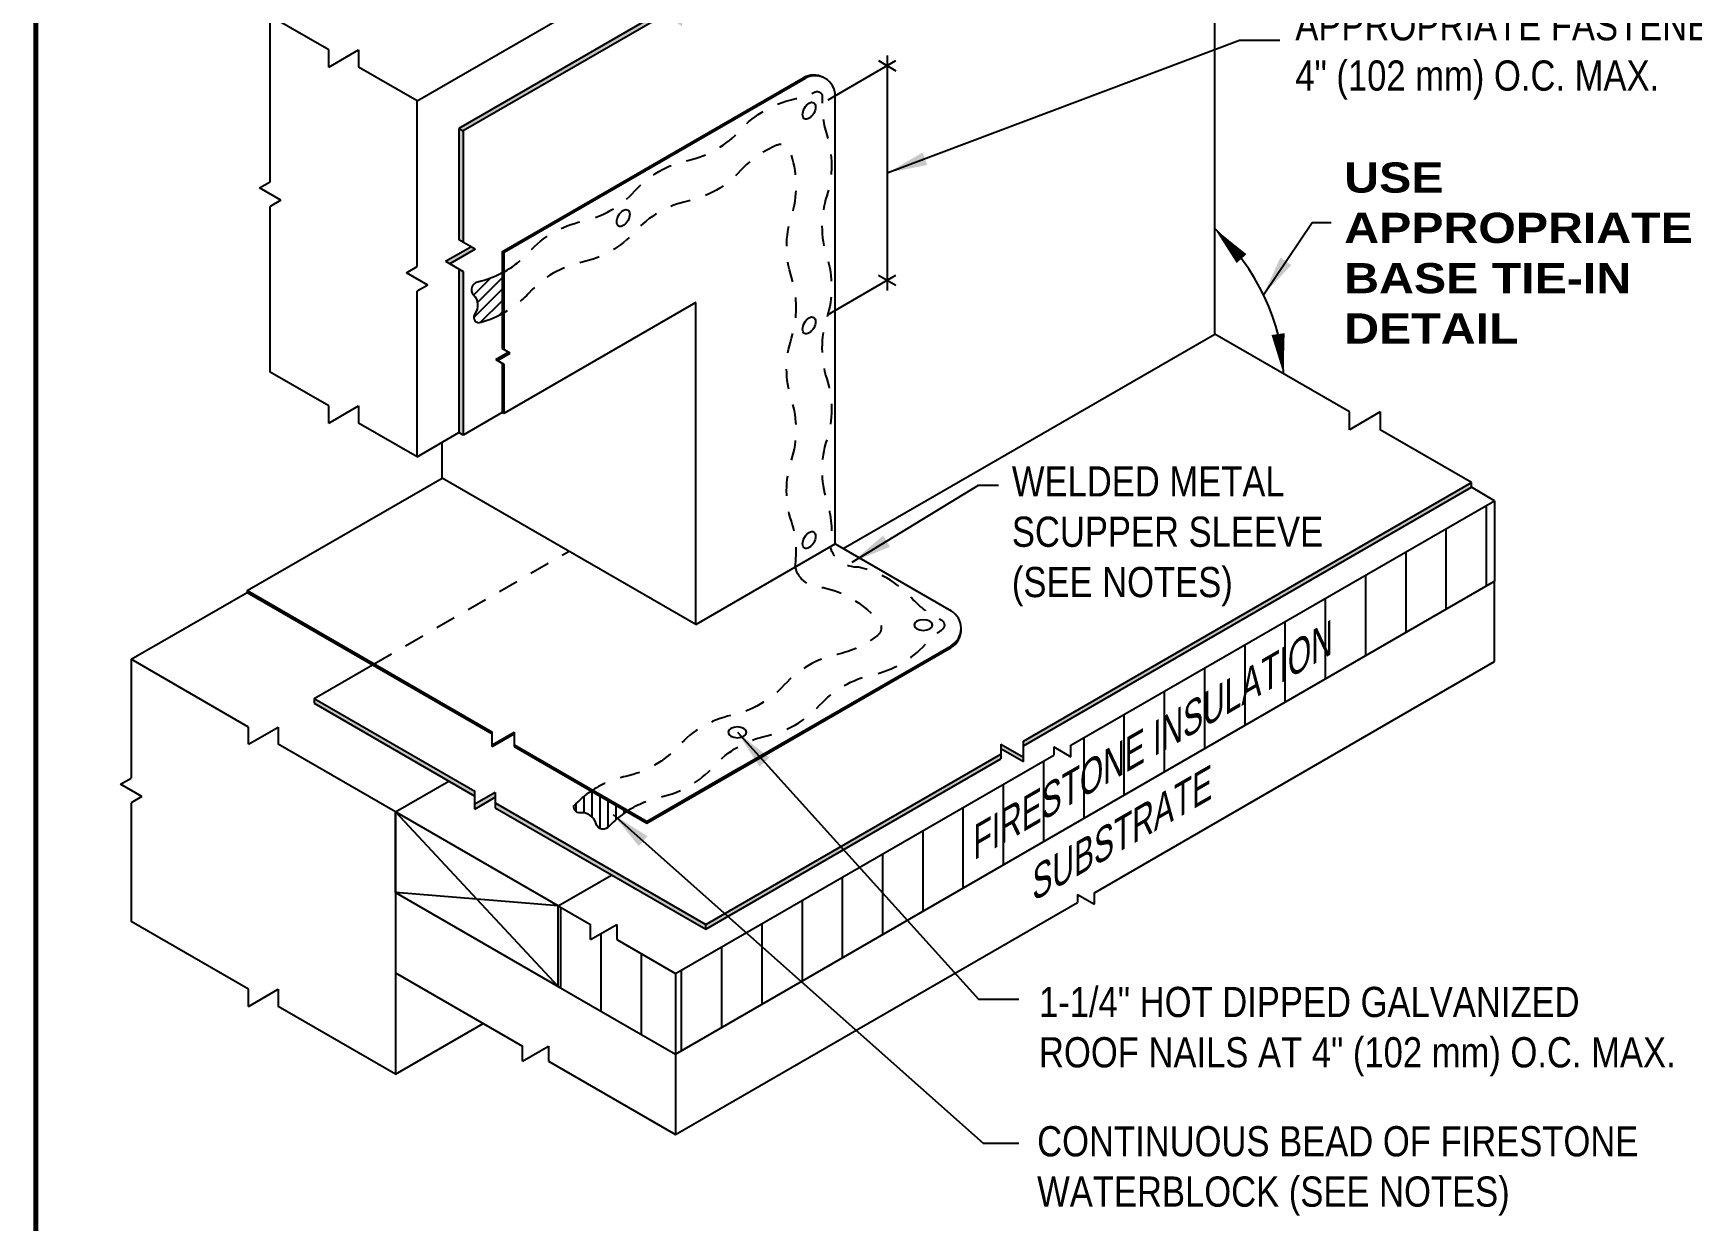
# Model space of a CAD drawing. Header units: inches. Extents: x 255.4 to 275.5, y 91 to 107.7.
# Drawn here: x 255.45 to 265.75, y 94.72 to 102.1 of the extents above; entities that cross this region are included whole.
import ezdxf
from ezdxf.enums import TextEntityAlignment as Align

# ---------------------------------------------------------------- set-up
doc = ezdxf.new("R2010")
doc.units = ezdxf.units.IN
doc.header["$MEASUREMENT"] = 0
doc.linetypes.add('HIDDEN2', pattern=[0.1875, 0.125, -0.0625])
doc.layers.get('0').update_dxf_attribs({"linetype": 'CONTINUOUS'})
for name, color, linetype in [('FSBP-ACCESSORY-OTHER', 7, 'CONTINUOUS'), ('FSBP-ANNO-NOTE', 7, 'CONTINUOUS'), ('FSBP-INSULATION', 7, 'CONTINUOUS'), ('FSBP-MEMBRANE', 7, 'CONTINUOUS'), ('FSBP-SEALANTS', 1, 'CONTINUOUS'), ('FSBP-SUBSTRATE-GENERIC', 9, 'CONTINUOUS'), ('FSBP-TTLB-BORDER', 7, 'CONTINUOUS'), ('FSBP-TTLB-TEXT', 7, 'CONTINUOUS'), ('FSBP-WALL-CURB', 9, 'CONTINUOUS'), ('FSBP-WOOD', 7, 'CONTINUOUS')]:
    doc.layers.add(name, color=color, linetype=linetype)
doc.styles.add('FSBP_ARIAL', font='arial.ttf')
doc.styles.add('FSBP_ARIAL_BOLD', font='ariblk.ttf')
doc.styles.add('FSBP_ARIAL_NAR', font='ARIALN.TTF')
doc.dimstyles.new('FSBP-LEADER', dxfattribs={"dimtxt": 0.1875, "dimasz": 0.25, "dimexe": 0.0625, "dimexo": 0.125, "dimgap": 0.125, "dimtad": 0, "dimtih": 1, "dimtoh": 1, "dimdec": 4, "dimzin": 0, "dimdsep": 46, "dimlunit": 4, "dimtxsty": 'FSBP_ARIAL_NAR', "dimcen": 0.09375, "dimclrd": 256, "dimclre": 256, "dimclrt": 256, "dimadec": 0, "dimazin": 0, "dimtfac": 1, "dimtdec": 4, "dimtofl": 0, "dimtmove": 0, "dimatfit": 3, "dimfxl": 0, "dimtolj": 1, "dimtzin": 0, "dimlwd": -1, "dimlwe": -1, "dimarcsym": 0})

# ---------------------------------------------------------------- blocks, each defined once
blk = doc.blocks.new('TTLB-EPDM_2')
at = {"layer": 'FSBP-TTLB-BORDER', "const_width": 0.03125}
blk.add_lwpolyline([(20, 0), (20, 13), (0, 13), (0, 0)], dxfattribs=at)
at = {"layer": 'FSBP-TTLB-TEXT'}
for tag, height, style, p in [('MAXIMUM_WARRANTY', 0.1875, 'FSBP_ARIAL_BOLD', (18.03987100774941, 0.2240244307510579)), ('ACCPT_SYSTEMS', 0.21875, 'FSBP_ARIAL', (12.49438170418193, -1.23218745252656))]:
    blk.add_attdef(tag, text='', height=height, dxfattribs=dict(at, style=style)).set_placement(p, align=Align.MIDDLE_LEFT)
for tag, height, style, p in [('DETAIL_DESCP_LINE_1', 0.21875, 'FSBP_ARIAL_BOLD', (10.33118450231211, -0.2831249841755152)), ('DETAIL_DESCP_LINE_2', 0.21875, 'FSBP_ARIAL_BOLD', (10.33118450231211, -0.6812499208775904)), ('ISSUE_REV_DATE', 0.21875, 'FSBP_ARIAL', (16.84069633627263, -0.7282559425942452)), ('DETAIL_NUMBER', 0.4375, 'FSBP_ARIAL', (18.91941590748775, -0.8931630692489421))]:
    blk.add_attdef(tag, text='', height=height, dxfattribs=dict(at, style=style)).set_placement(p, align=Align.MIDDLE_CENTER)

msp = doc.modelspace()

# ---------------------------------------------------------------- hatches: boundary and pattern name
at = {"layer": 'FSBP-ACCESSORY-OTHER'}
h = msp.add_hatch(dxfattribs=at)
h.set_pattern_fill('STEEL', color=256, scale=0.25, angle=90, style=0)
h.set_pattern_definition([(135, (0, 0), (-0.02209708691207961, -0.02209708691207961), []), (135, (-0.015625, 9.567237139237322e-19), (-0.02209708691207961, -0.02209708691207961), [])])
h.paths.add_polyline_path([(260.2418897824003, 101.8173388852425, -0.2407645357807448), (260.3555278186773, 101.8231466638499, 0.263461422991922), (260.2323516323054, 101.8221139737805), (258.3603988745526, 100.7413415451818), (258.3699370246476, 100.7365664566437)])
h.paths.add_polyline_path([(259.8399174208772, 97.52753550542168), (261.1486684899319, 98.28314328841374, 0.2794183887837521), (261.2110546602556, 98.39672979740872, -0.2565453919739613), (261.1486684899397, 98.2938099555318), (259.8306798162983, 97.53286883891197), (259.2589138839306, 97.20275962394606), (259.2589138839306, 97.19209295718997)])
h.paths.add_polyline_path([(258.4093230208094, 100.1118956585471), (258.4000854165025, 100.1172289918804), (258.3213134241788, 100.0717499609078), (258.3305510284858, 100.0664166275744)])
h.paths.add_polyline_path([(258.4358096581987, 97.74689295422522), (258.4358096581987, 97.75755962089201), (258.2979721011814, 97.67797907024354), (258.2979721011814, 97.66731240357689)])
h = msp.add_hatch(dxfattribs=at)
h.set_pattern_fill('STEEL', color=256, scale=0.25, style=0)
h.set_pattern_definition([(45, (0, 0), (-0.02209708691207961, 0.02209708691207961), []), (45, (0, 0.015625), (-0.02209708691207961, 0.02209708691207961), [])])
h.paths.add_polyline_path([(258.4358096581987, 97.67797907024358), (258.4358096581987, 97.66731240357684), (259.2589138839306, 97.19209295727944), (259.2589138839306, 97.20275962394608)])
h.paths.add_polyline_path([(256.7767067187343, 98.63586259895659), (256.7767067187343, 98.62519593228993), (258.2979721011814, 97.74689295422517), (258.2979721011814, 97.75755962089191)])
h.paths.add_polyline_path([(258.3699370246475, 100.7365664566438), (258.3603988745527, 100.7413415451817), (258.3603988745527, 100.1401420275583), (258.3699370246476, 100.1346351740335)])
h.paths.add_polyline_path([(258.3699370246475, 100.0436771120881), (258.3603988745527, 100.0491839656129), (258.3603988745527, 99.74207331016865), (258.3699370246475, 99.7365664566438)])
at = {"layer": 'FSBP-INSULATION'}
h = msp.add_hatch(dxfattribs=at)
h.set_pattern_fill('LINE', color=256, scale=2, angle=90, style=0)
h.set_pattern_definition([(90, (154.4748352364886, 128.8393222009036), (-0.25, 1.530757942277972e-17), [])])
h.paths.add_polyline_path([(264.5254918693977, 98.69473727958594), (264.5254918693977, 99.19473727958588), (261.8934530297691, 97.67512894700882), (261.8934530297691, 97.60409902537272), (261.7879225929205, 97.66502705149504), (261.7879225929203, 97.61420092088646), (259.4373387666415, 96.2570907160315), (259.4373387666415, 95.7570907160315)])
h.paths.add_polyline_path([(259.0720905242909, 96.46796688707356), (259.0720905242909, 96.56159231982043), (258.9910085210918, 96.514779603447), (258.9099265178928, 96.46796688707356), (258.9099265178928, 96.56159231982038), (258.7087089611808, 96.67776533035372), (258.7087089611808, 96.17776533035372), (258.9099265178928, 96.06159231982043), (259.4373387666415, 95.7570907160315), (259.4373387666415, 96.2570907160315)])
h.paths.add_polyline_path([(261.2706568244294, 96.888126769657), (263.6840166799004, 98.28148073186459), (263.5384995414284, 98.53352380907019), (261.1251396859575, 97.1401698468626)], flags=24)
at = {"layer": 'FSBP-MEMBRANE'}
h = msp.add_hatch(color=256, dxfattribs=at)
h.paths.add_polyline_path([(259.3620692267603, 102.2093259825823), (259.3360884646468, 102.2243259825823), (258.0921233287066, 101.5061223764847), (258.1181040908203, 101.4911223764847)])
h.paths.add_polyline_path([(259.4782167626982, 102.4234369016132), (259.4522360005847, 102.4384369016132), (259.4522360005847, 102.1572681714428), (259.4782167626982, 102.1422681714428)])
h.paths.add_polyline_path([(262.7864990928553, 104.1864214875932), (262.7605183307417, 104.2014214875932), (259.5795877277242, 102.3649103476675), (259.6055684898377, 102.3499103476675)])
h = msp.add_hatch(color=256, dxfattribs=at)
h.paths.add_polyline_path([(258.1181040908203, 101.4911223764847), (258.0921233287066, 101.5061223764847), (258.0921233287066, 100.8152845863428), (258.1181040908203, 100.8002845863428)])
h.paths.add_polyline_path([(258.1923977826294, 100.7573911033776), (258.1664170205159, 100.7723911033776), (258.0090916780561, 100.6815592745581), (258.0350724401697, 100.6665592745581)])
h.paths.add_polyline_path([(258.1181040908203, 100.6186209287037), (258.0921233287066, 100.6336209287037), (258.0921233287067, 99.61718435155747), (258.1181040908203, 99.60218435155743)])
h = msp.add_hatch(color=256, dxfattribs=at)
h.paths.add_polyline_path([(259.6247646061705, 96.56196774160328), (259.6247646061705, 96.53196774160331), (261.4580004856587, 97.59038697011407), (261.4580004856587, 97.62038697011404)])
h.paths.add_polyline_path([(261.5986132645007, 97.57167098051362), (261.5986132645007, 97.60167098051362), (261.4580004856587, 97.68285380622952), (261.4580004856587, 97.65285380622954)])
h.paths.add_polyline_path([(261.5986132645008, 97.70156979582994), (261.5986132645007, 97.67156979582997), (264.3811543021002, 99.2780706129192), (264.3811543021002, 99.30807061291922)])
h = msp.add_hatch(color=256, dxfattribs=at)
h.paths.add_polyline_path([(257.1924042600687, 97.9662916421912), (257.1924042600688, 97.93629164219114), (258.1905142609982, 97.36003256447371), (258.1905142609982, 97.39003256447366)])
h.paths.add_polyline_path([(258.3174071907279, 97.35210658831262), (258.3174071907279, 97.38210658831265), (258.1905142609982, 97.30884492117492), (258.1905142609982, 97.27884492117495)])
h.paths.add_polyline_path([(258.3174071907279, 97.31677089733601), (258.3174071907279, 97.28677089733604), (259.6247646061703, 96.53196774160325), (259.6247646061703, 96.56196774160328)])
at = {"layer": 'FSBP-SEALANTS'}
h = msp.add_hatch(dxfattribs=at)
h.set_pattern_fill('ANSI31', color=256, scale=0.4, style=0)
h.set_pattern_definition([(45, (-0.6099452264845411, 1.4210854715202e-14), (-0.03535533905932738, 0.03535533905932738), [])])
h.paths.add_polyline_path([(258.3603988745527, 100.6091739326468, -0.06504549198290753), (258.2098183488866, 100.5525017423077, 0.6227210702245826), (258.1819467302228, 100.4740825511773, -0.3609304894833807), (258.1914327723536, 100.3552617622024, 0.5013340748898505), (258.2098183488865, 100.2990931567055, 0.06504549198293584), (258.3603988745527, 100.3557653470446)])
h = msp.add_hatch(dxfattribs=at)
h.set_pattern_fill('ANSI31', color=256, scale=0.4, angle=45, style=0)
h.set_pattern_definition([(90, (-0.7809808146716648, 1.4210854715202e-14), (-0.05, 6.938893903907228e-18), [])])
h.paths.add_polyline_path([(258.9143237441326, 97.39104216725197, 0.05709679904347018), (258.8064806070176, 97.29963878074365, 0.5013340748900421), (258.8459312580065, 97.25563210165446, -0.3609304894832933), (258.9440900586912, 97.18800655370033, 0.6227210702242598), (259.0259388796862, 97.17293448794256, -0.05709679904344366), (259.1337820168011, 97.26433787445087)])

# ---------------------------------------------------------------- linework, layer by layer
at = {"layer": 'FSBP-ACCESSORY-OTHER'}
for p, q in [((258.3603988745527, 100.7413415451818), (260.2323516323054, 101.8221139737805)), ((260.2418897824003, 101.8173388852425), (258.3699370246475, 100.7365664566436)), ((260.4293897824003, 98.92559206071566), (260.4293897824003, 101.7090857097695)), ((258.3603988745527, 100.7413415451817), (258.3699370246475, 100.7365664566438)), ((260.4293897824003, 98.92559206071566), (261.1486684898717, 98.51031630643867)), ((259.8306798162983, 97.53286883891197), (261.1486684898717, 98.29380995549253)), ((259.8399174208772, 97.52753550542168), (261.1486684898717, 98.28314328837895))]:
    msp.add_line(p, q, dxfattribs=at)
at = {"layer": 'FSBP-ACCESSORY-OTHER', "linetype": 'Continuous'}
for p, q in [((258.3603988745527, 100.7413415451817), (258.3603988745527, 100.1401420275583)), ((258.3699370246475, 100.7365664566438), (258.3699370246475, 100.1346351740334)), ((259.5633643786159, 100.4255920607156), (258.3699370246475, 99.73656645664381)), ((258.3213134241788, 100.0717499609077), (258.4000854165025, 100.1172289918804)), ((258.3213134241788, 100.0717499609078), (258.3699370246475, 100.0436771120881)), ((258.3305510284859, 100.0664166275744), (258.4093230208094, 100.1118956585471)), ((258.4093230208094, 100.1118956585471), (258.3603988745527, 100.1401420275582)), ((258.3603988745527, 100.049183965613), (258.3603988745527, 99.74207331016869)), ((258.3699370246475, 100.0436771120881), (258.3699370246475, 99.73656645664381)), ((258.3699370246475, 99.73656645664381), (258.3603988745527, 99.74207331016866)), ((257.9879359208908, 99.33516610487216), (257.9879359208908, 99.55703172360889)), ((256.7767067187343, 98.63586259895662), (257.9879359208908, 99.33516610487216)), ((256.7767067187343, 98.63586259895662), (258.2979721011814, 97.75755962089188)), ((256.7767067187343, 98.63586259895662), (256.7767067187343, 98.62519593228991)), ((256.7767067187343, 98.62519593228991), (258.2979721011814, 97.7468929542252)), ((258.2979721011814, 97.67797907024355), (258.4358096581988, 97.75755962089202)), ((258.2979721011814, 97.66731240357684), (258.2979721011814, 97.75755962089188)), ((258.2979721011814, 97.66731240357687), (258.4358096581987, 97.7468929542252)), ((258.4358096581987, 97.75755962089188), (258.4358096581987, 97.66731240357684)), ((258.4358096581987, 97.67797907024352), (259.2589138839306, 97.20275962394608)), ((258.4358096581987, 97.66731240357684), (259.2589138839306, 97.19209295727943)), ((259.2589138839306, 97.20275962394608), (259.8306798162983, 97.53286883891197)), ((259.2589138840081, 97.19209295723472), (259.8399174208772, 97.52753550542168)), ((259.2589138839306, 97.20275962394608), (259.2589138839306, 97.19209295727943))]:
    msp.add_line(p, q, dxfattribs=at)
at = {"layer": 'FSBP-ACCESSORY-OTHER'}
for centre, start, end in [((260.2948516323054, 101.7138607983074), 60.96069537493152, 120.0000000000038), ((260.3043897824003, 101.7090857097695), 0, 120.0000000000038), ((261.0861684898717, 98.4020631309656), 300.0000000000038, 59.99999999999623), ((261.0861684898717, 98.39139646385208), 300.0000000000038, 2.445362352450967)]:
    msp.add_arc(centre, 0.125, start, end, dxfattribs=at)
at = {"layer": 'FSBP-ACCESSORY-OTHER', "linetype": 'Continuous'}
for centre in [(260.2670100191908, 101.6168993909161), (259.1123094808115, 100.9502327242494), (260.2670100191908, 100.2835660575827), (260.2670100191908, 98.9502327242494)]:
    msp.add_ellipse(centre, major_axis=(-0.02870495792324175, -0.04971844555217831), ratio=0.5773502691896033, dxfattribs=at)
at = {"layer": 'FSBP-ACCESSORY-OTHER', "linetype": 'Continuous', "extrusion": (0, 0, -1)}
for centre in [(260.9763301182616, 98.4223159105755), (259.8216295798823, 97.75564924390888)]:
    msp.add_ellipse(centre, major_axis=(-0.05740991584648072, -1.689051975985722e-15), ratio=0.5773502691896032, dxfattribs=at)
at = {"layer": 'FSBP-ANNO-NOTE'}
for p, q in [((260.3856517024143, 101.6853971986623), (260.8063907761538, 101.9283110161443)), ((260.6981376006808, 101.9283110161443), (260.8063907761538, 101.8658110161443)), ((260.7522641884173, 101.9595610161443), (260.7522641884173, 100.501227682811)), ((260.3856517024143, 100.352063865329), (260.8063907761539, 100.594977682811)), ((260.6981376006808, 100.594977682811), (260.8063907761538, 100.532477682811))]:
    msp.add_line(p, q, dxfattribs=at)
for points in [[(262.7864990928553, 100.8843772011615, 0, 0.08203125, 0), (262.9533720827777, 100.6982717964722, 0.08203125, 0.08203125, 0)], [(263.2142580220748, 99.98177849430876, 0, 0.08203125, 0), (263.1802735117805, 100.2294211188309, 0.08203125, 0.08203125, 0)]]:
    msp.add_lwpolyline(points, format="xyseb", dxfattribs=at)
msp.add_ellipse((262.6235425151228, 100.3228282512539), major_axis=(-0.417698940717808, 0.7234757875909054), ratio=0.5773502691896466, start_param=3.926990816999106, end_param=5.218299672537628, dxfattribs=at)
at = {"layer": 'FSBP-INSULATION', "linetype": 'Continuous'}
for p, q in [((264.5254918693976, 99.19473727958588), (264.3811543021002, 99.2780706129192)), ((261.8934530297691, 97.67512894700879), (264.5254918693976, 99.19473727958591)), ((264.5254918693976, 99.19473727958588), (264.5254918693976, 98.69473727958582)), ((259.4373387666414, 95.7570907160315), (264.5254918693976, 98.69473727958588)), ((261.8934530297691, 97.60409902537272), (261.8934530297691, 97.67512894700879)), ((259.4373387666414, 96.2570907160315), (261.7879225929203, 97.61420092088646)), ((261.7879225929204, 97.66502705149504), (261.8934530297691, 97.60409902537272)), ((261.7879225929204, 97.66502705149504), (261.7879225929203, 97.61420092088646)), ((258.7087089611808, 96.67776533035375), (258.9099265178928, 96.56159231982043)), ((258.9099265178928, 96.46796688707356), (259.0720905242909, 96.56159231982043)), ((258.9099265178928, 96.46796688707356), (258.9099265178928, 96.56159231982043)), ((259.0720905242909, 96.56159231982043), (259.0720905242909, 96.46796688707356)), ((259.0720905242909, 96.46796688707356), (259.4373387666414, 96.25709071603156)), ((259.4373387666414, 96.2570907160315), (259.4373387666414, 95.7570907160315)), ((258.7087089611808, 96.17776533035375), (258.9099265178928, 96.06159231982043)), ((258.9099265178928, 96.06159231982043), (259.4373387666414, 95.7570907160315))]:
    msp.add_line(p, q, dxfattribs=at)
at = {"layer": 'FSBP-MEMBRANE', "linetype": 'Continuous'}
for p, q in [((262.7864990928553, 100.2287452272415), (262.7864990928553, 102.4631311517386)), ((259.3360884646468, 102.2243259825823), (258.0921233287067, 101.5061223764847)), ((259.3620692267603, 102.2093259825823), (258.1181040908203, 101.4911223764847)), ((258.0921233287066, 101.5061223764847), (258.1181040908203, 101.4911223764847)), ((258.0921233287066, 101.5061223764847), (258.0921233287066, 100.8152845863428)), ((258.1181040908203, 101.4911223764847), (258.1181040908203, 100.8002845863428)), ((258.0090916780561, 100.6815592745581), (258.1664170205159, 100.7723911033776)), ((258.1923977826294, 100.7573911033776), (258.0921233287066, 100.8152845863428)), ((258.0090916780561, 100.6815592745581), (258.1181040908203, 100.6186209287037)), ((258.1923977826294, 100.7573911033776), (258.0350724401697, 100.6665592745581)), ((258.0921233287066, 100.6336209287037), (258.0921233287066, 99.61718435155747)), ((258.1181040908203, 100.6186209287037), (258.1181040908203, 99.60218435155745)), ((259.5633643786159, 98.4255920607156), (259.5633643786159, 100.4255920607156)), ((260.4793806903943, 98.89672979652822), (262.7864990928552, 100.2287452272415)), ((263.6231302320051, 99.7457160138409), (262.7864990928553, 100.2287452272415)), ((258.3603988745527, 99.74207331016866), (258.1181040908203, 99.60218435155745)), ((263.8150325616025, 99.7457160138409), (263.6231302320051, 99.63492115218975)), ((263.6231302320051, 99.63492115218975), (263.6231302320051, 99.7457160138409)), ((263.8150325616025, 99.7457160138409), (263.8150325616025, 99.63492115218975)), ((264.3811543021002, 99.30807061291922), (263.8150325616025, 99.63492115218975)), ((258.1181040908203, 99.60218435155745), (258.0921233287066, 99.61718435155747)), ((259.5633643786159, 98.4255920607156), (257.9879359208908, 99.33516610487216)), ((261.5986132645007, 97.70156979582994), (264.3811543021002, 99.30807061291922)), ((261.5986132645007, 97.67156979582994), (264.3811543021002, 99.2780706129192)), ((264.3811543021002, 99.2780706129192), (264.3811543021002, 99.30807061291922)), ((259.563364378616, 98.4255920607156), (260.4293897824003, 98.92559206071563)), ((257.1924042600688, 97.96629164219117), (258.1905142609982, 97.39003256447369)), ((257.1924042600688, 97.96629164219114), (257.1924042600688, 97.93629164219114)), ((257.1924042600688, 97.93629164219114), (258.1905142609982, 97.36003256447368)), ((261.4580004856588, 97.68285380622949), (261.5986132645007, 97.60167098051362)), ((261.4580004856588, 97.68285380622949), (261.4580004856588, 97.59038697011407)), ((261.5986132645007, 97.57167098051362), (261.5986132645007, 97.70156979582994)), ((259.6247646061703, 96.56196774160328), (261.4580004856588, 97.62038697011407)), ((259.6247646061703, 96.53196774160331), (261.4580004856588, 97.59038697011407)), ((261.5986132645007, 97.57167098051362), (261.4580004856588, 97.65285380622946)), ((258.1905142609982, 97.27884492117495), (258.1905142609982, 97.39003256447371)), ((258.3174071907279, 97.38210658831262), (258.1905142609982, 97.30884492117492)), ((258.3174071907279, 97.38210658831262), (258.3174071907279, 97.28677089733601)), ((258.1905142609982, 97.27884492117492), (258.3174071907279, 97.35210658831262)), ((258.317407190728, 97.31677089733596), (259.6247646061703, 96.56196774160328)), ((258.3174071907279, 97.28677089733604), (259.6247646061702, 96.53196774160331)), ((259.6247646061703, 96.53196774160331), (259.6247646061703, 96.56196774160328))]:
    msp.add_line(p, q, dxfattribs=at)
at = {"layer": 'FSBP-MEMBRANE', "linetype": 'HIDDEN2'}
msp.add_line((257.5644209475967, 98.18107557687843), (258.7756501497533, 98.88037908279388), dxfattribs=at)
at = {"layer": 'FSBP-MEMBRANE'}
msp.add_line((257.1924042600688, 97.96629164219114), (257.5551833432896, 98.17574224354509), dxfattribs=at)
at = {"layer": 'FSBP-SEALANTS', "linetype": 'HIDDEN2', "flags": 128}
for points in [[(258.3699370246475, 100.6143674852087, 0.08181754828464205), (258.5280983967095, 100.7398335105974, -0.1564078712525052), (258.8565289734836, 100.929452992508, 0.156407871252505), (259.1849595502577, 101.1190724744186, -0.1564078712525052), (259.5133901270318, 101.3086919563292, 0.156407871252505), (259.8418207038059, 101.4983114382398, -0.1564078712525052), (260.17025128058, 101.6879309201504, 0.05720011021185706), (260.3043421640955, 101.7334970304886, -0.5745144348243296), (260.3488712534424, 101.7029617277617, 0.09617843498134107), (260.3768647757362, 101.4679056780315, -0.1564078712525052), (260.3768647757362, 101.0886667142104, 0.1569806702372034), (260.3767192947518, 100.7098832511777, -0.1564078712525052), (260.3767192947518, 100.3306442873565, 0.1569806702372036), (260.3765738137674, 99.9518608243239, -0.1564078712525052), (260.3765738137674, 99.57262186050271, 0.1569806702370365), (260.376428332783, 99.19383839747009, -0.1170843745581147), (260.3985536890734, 98.90778883393257)], [(260.1795177088947, 98.78132835181414, 0.1167377312129722), (260.157261022083, 99.06653867905113, -0.1575271141880121), (260.157261022083, 99.4453135568718, 0.1564078712525052), (260.157261022083, 99.82455252069299, -0.1569806702370664), (260.1574065030674, 100.2033359837256, 0.1564078712525052), (260.1574065030674, 100.5825749475468, -0.1569806702370375), (260.1575519840517, 100.9613584105795, 0.1564078712525052), (260.1575519840517, 101.3405973744007, -0.008907346587392206), (260.1511728463783, 101.3617818107072, 0.4474551303068128), (260.0674379388667, 101.4027118851792, 0.112238061827848), (259.8418207038059, 101.2449028526376, -0.156407871252505), (259.5133901270319, 101.055283370727, 0.1564078712525052), (259.1849595502578, 100.8656638888164, -0.156407871252505), (258.8565289734836, 100.6760444069058, 0.1564078712525052), (258.5280983967096, 100.4864249249952, -0.08181754828468123), (258.3699370246475, 100.3609588996064)], [(259.142429583733, 97.27001186602156, -0.09000507461943288), (259.3473129738724, 97.35490721073013, 0.1564078712525052), (259.6757435506465, 97.54452669264079, -0.156407871252505), (260.0041741274205, 97.73414617455138, 0.1564078712525052), (260.3326047041946, 97.92376565646204, -0.156407871252505), (260.6610352809686, 98.11338513837269, 0.1564078712525052), (260.9894658577427, 98.30300462028335, -0.05720011021185706), (261.095972708605, 98.39634767665457, 0.5745144348243296), (261.0917929054046, 98.45017865059977, -0.09617843498134107), (260.9022251561721, 98.59194977691278, 0.1564078712525052), (260.5737945793981, 98.78156925882338, -0.3526873588435499), (260.3985536890734, 98.90778883393251, -0.1000045263557884)], [(260.1795177088947, 98.78132835181414, 0.3552269964944096), (260.3538859584988, 98.65529296166518, -0.1564078712525052), (260.6823165352728, 98.46567347975453, 0.008907346587392206), (260.6974732264424, 98.4495567663218, -0.4474551303068128), (260.6910522569581, 98.3565751719973, -0.112238061827848), (260.4415770083001, 98.24008943117384, 0.156407871252505), (260.113146431526, 98.05046994926325, -0.1564078712525052), (259.784715854752, 97.86085046735253, 0.156407871252505), (259.4562852779779, 97.67123098544188, -0.1564078712525052), (259.1278547012039, 97.48161150353128, 0.09000507461948008), (258.9229713110644, 97.39671615882271)]]:
    msp.add_lwpolyline(points, format="xyb", dxfattribs=at)
at = {"layer": 'FSBP-SEALANTS', "flags": 128}
for points in [[(258.3603988745527, 100.6091739326468, -0.06504549198292921), (258.2098183488865, 100.5525017423077, 0.6227210702242598), (258.1819467302228, 100.4740825511773, -0.360930489483325), (258.1914327723536, 100.3552617622024, 0.5013340748900419), (258.2098183488865, 100.2990931567055, 0.0650454919829338), (258.3603988745527, 100.3557653470445)], [(259.1337820168011, 97.26433787445082, 0.05709679904344365), (259.0259388796862, 97.17293448794256, -0.6227210702242598), (258.9440900586912, 97.1880065537003, 0.360930489483325), (258.8459312580065, 97.25563210165446, -0.5013340748900419), (258.8064806070176, 97.29963878074365, -0.05709679904346646), (258.9143237441326, 97.39104216725194)]]:
    msp.add_lwpolyline(points, format="xyb", dxfattribs=at)
at = {"layer": 'FSBP-SUBSTRATE-GENERIC'}
msp.add_line((264.5254918693976, 98.19473727958588), (264.5254918693976, 98.69473727958582), dxfattribs=at)
at = {"layer": 'FSBP-SUBSTRATE-GENERIC', "linetype": 'Continuous'}
for p, q in [((262.0389940586124, 96.75915709918958), (264.5254918693976, 98.19473727958591)), ((261.9334636217637, 96.74905520367587), (262.0389940586124, 96.68812717755354)), ((261.9334636217637, 96.74905520367587), (261.9334636217637, 96.69822907306728)), ((262.0389940586124, 96.68812717755354), (262.0389940586124, 96.75915709918961)), ((259.4373387666414, 95.2570907160315), (261.9334636217637, 96.69822907306725)), ((257.698345990099, 96.26109866368706), (258.4867603751711, 95.80590740623275)), ((258.4867603751711, 95.71228197348584), (258.6489243815693, 95.80590740623272)), ((258.4867603751711, 95.71228197348587), (258.4867603751711, 95.80590740623272)), ((258.6489243815693, 95.80590740623272), (258.6489243815693, 95.71228197348587)), ((259.4373387666414, 95.7570907160315), (259.4373387666414, 95.2570907160315)), ((258.6489243815693, 95.71228197348587), (259.4373387666414, 95.25709071603156))]:
    msp.add_line(p, q, dxfattribs=at)
at = {"layer": 'FSBP-WALL-CURB', "linetype": 'Continuous'}
for p, q in [((257.8321823656647, 101.6778442450724), (260.1961826488099, 103.0427004449106)), ((257.2835410620092, 101.9946024494265), (256.9201587576906, 102.2044013206436)), ((256.9201587576906, 101.1755440147882), (256.9201587576906, 102.2044013206436)), ((257.2835410620092, 101.8876431162895), (257.468800061346, 101.9946024494265)), ((257.2835410620092, 101.8876431162895), (257.2835410620092, 101.9946024494265)), ((257.468800061346, 101.9946024494265), (257.468800061346, 101.8876431162895)), ((257.8321823656648, 101.6778442450724), (257.468800061346, 101.8876431162895)), ((257.8321823656648, 100.648986939217), (257.8321823656648, 101.6778442450724)), ((256.8538981724982, 101.1372884480908), (256.9201587576906, 101.1755440147882)), ((256.9864193428828, 101.0607773146958), (256.8538981724982, 101.1372884480908)), ((256.9864193428828, 101.0607773146958), (256.9201587576906, 101.0225217479984)), ((256.9201587576906, 99.99366444214304), (256.9201587576906, 101.0225217479985)), ((257.7659217804724, 100.6107313725196), (257.8321823656648, 100.648986939217)), ((257.898442950857, 100.5342202391247), (257.7659217804725, 100.6107313725196)), ((257.898442950857, 100.5342202391247), (257.8321823656648, 100.4959646724272)), ((257.8321823656648, 99.46710736657182), (257.8321823656648, 100.4959646724272)), ((257.2835410620092, 99.7838655709259), (256.9201587576906, 99.99366444214301)), ((257.2835410620092, 99.67690623778891), (257.468800061346, 99.7838655709259)), ((257.2835410620092, 99.67690623778894), (257.2835410620092, 99.7838655709259)), ((257.468800061346, 99.7838655709259), (257.468800061346, 99.67690623778894)), ((257.8321823656648, 99.46710736657182), (257.468800061346, 99.67690623778894)), ((257.8321823656647, 99.4671073665718), (258.0921233287066, 99.61718435155747)), ((256.0561834665735, 98.20920163869751), (256.7767067187343, 98.62519593228991)), ((256.0561834665735, 98.20920163869751), (256.0561834665735, 97.47121332022239)), ((256.7846352286679, 97.78862981776079), (256.0561834665735, 98.20920163869756)), ((256.7846352286678, 97.68167048462381), (256.9698942280047, 97.78862981776076)), ((256.7846352286679, 97.68167048462384), (256.7846352286679, 97.78862981776076)), ((256.9698942280047, 97.78862981776076), (256.9698942280047, 97.68167048462384)), ((257.698345990099, 97.26109866368704), (256.9698942280046, 97.68167048462384)), ((255.9899228813813, 97.43295775352492), (256.0561834665735, 97.47121332022236)), ((256.1224440517659, 97.35644662012997), (255.9899228813813, 97.43295775352492)), ((256.1224440517659, 97.35644662013), (256.0561834665735, 97.31819105343256)), ((256.0561834665735, 97.31819105343261), (256.0561834665735, 96.58020273495755)), ((257.698345990099, 96.76109866368706), (257.698345990099, 95.632099759947)), ((256.7846352286679, 96.15963091402075), (256.0561834665736, 96.58020273495752)), ((256.7846352286678, 96.0526715808838), (256.9698942280046, 96.15963091402072)), ((256.7846352286678, 96.0526715808838), (256.7846352286678, 96.15963091402072)), ((256.9698942280046, 96.15963091402072), (256.9698942280046, 96.0526715808838)), ((257.698345990099, 95.63209975994705), (256.9698942280047, 96.05267158088377)), ((257.698345990099, 95.63209975994697), (258.2430750196905, 95.946599211817))]:
    msp.add_line(p, q, dxfattribs=at)
at = {"layer": 'FSBP-WOOD', "linetype": 'Continuous'}
for p, q in [((257.698345990099, 97.26109866368706), (258.0301093969254, 97.4526423559255)), ((257.698345990099, 97.26109866368706), (257.698345990099, 96.76109866368706)), ((258.7087089611808, 96.67776533035375), (257.698345990099, 97.26109866368706)), ((257.698345990099, 97.26109866368706), (258.7087089611808, 96.17776533035375)), ((257.698345990099, 97.26109866368706), (257.698345990099, 96.76109866368706)), ((257.698345990099, 96.76109866368706), (257.698345990099, 97.26109866368706)), ((258.7087089611808, 96.67776533035375), (259.0404723680072, 96.86930902259216)), ((257.698345990099, 96.76109866368706), (258.7087089611808, 96.17776533035375)), ((258.7087089611808, 96.67776533035375), (257.698345990099, 96.76109866368706)), ((258.7087089611808, 96.17776533035375), (258.7087089611808, 96.67776533035375))]:
    msp.add_line(p, q, dxfattribs=at)

# ---------------------------------------------------------------- block references
msp.add_blockref('TTLB-EPDM_2', (255.4627011304549, 93.61596216310231))

# ---------------------------------------------------------------- texts
at = {"layer": 'FSBP-ANNO-NOTE', "style": 'FSBP_ARIAL_NAR', "oblique": 30}
msp.add_text('FIRESTONE INSULATION', height=0.1875, rotation=30.00000000000054, dxfattribs=at).set_placement((261.2415361475517, 97.03926881461165), align=Align.MIDDLE_LEFT)
at = {"layer": 'FSBP-ANNO-NOTE', "linetype": 'Continuous', "style": 'FSBP_ARIAL_NAR', "oblique": 30}
msp.add_text('SUBSTRATE', height=0.1875, rotation=30.00000000000054, dxfattribs=at).set_placement((261.6078817353273, 96.78281939121287), align=Align.MIDDLE_LEFT)
at = {"layer": 'FSBP-ANNO-NOTE', "char_height": 0.1875, "attachment_point": 1}
for s, width, heights, insert, style in [('APPROPRIATE FASTENER\\P4" (102 mm) O.C. MAX.', 3.514778754217332, [0.9211456784232723], (263.2872445758876, 102.2418713329753), 'FSBP_ARIAL_NAR'), ('USE APPROPRIATE BASE TIE-IN \\PDETAIL', 2.832860744714708, [0.8491230018880742], (263.5911594153931, 101.2956952799996), 'FSBP_ARIAL_BOLD'), ('\\A1;WELDED METAL \\PSCUPPER SLEEVE\\P(SEE NOTES)', 2.410998803555344, [1.268125105109917], (261.5266963851453, 99.40814192599558), 'FSBP_ARIAL_NAR'), ('\\A1;1-1/4" HOT DIPPED GALVANIZED  \\PROOF NAILS AT 4" (102 mm) O.C. MAX.', 4.089126906050296, [0.9211456784232723], (261.6950113600935, 96.17443519825221), 'FSBP_ARIAL_NAR'), ('\\A1;CONTINUOUS BEAD OF FIRESTONE WATERBLOCK (SEE NOTES)', 4.089126906050296, [0.9211456784232723], (261.6835828352908, 95.30916112667973), 'FSBP_ARIAL_NAR')]:
    msp.add_mtext_dynamic_manual_height_columns(s, width=width, gutter_width=5, heights=heights, dxfattribs=dict(at, insert=insert, style=style))

# ---------------------------------------------------------------- leaders
at = {"layer": 'FSBP-ANNO-NOTE'}
for points in [[(260.7522641884173, 101.2303943494777), (262.9413298483902, 102.0552562315011), (263.1913298483902, 102.0552562315011)], [(263.0888786604922, 100.4743362394569), (263.39246963605, 100.9233630228103), (263.5093823302886, 100.9231579051575)], [(260.5348553296046, 98.81343137131331), (261.318999447286, 99.29054258566998), (261.4439965594183, 99.29054258566998)], [(259.8216295798823, 97.75564924390888), (261.3201645303791, 96.09883991760712), (261.5701645303791, 96.09883991760712)], [(259.0489665934651, 97.24606187235698), (261.347552396572, 95.20270961519662), (261.5701645303791, 95.20270961519662)]]:
    msp.add_leader(points, dimstyle='FSBP-LEADER', dxfattribs=at)

doc.saveas('drawing.dxf')
